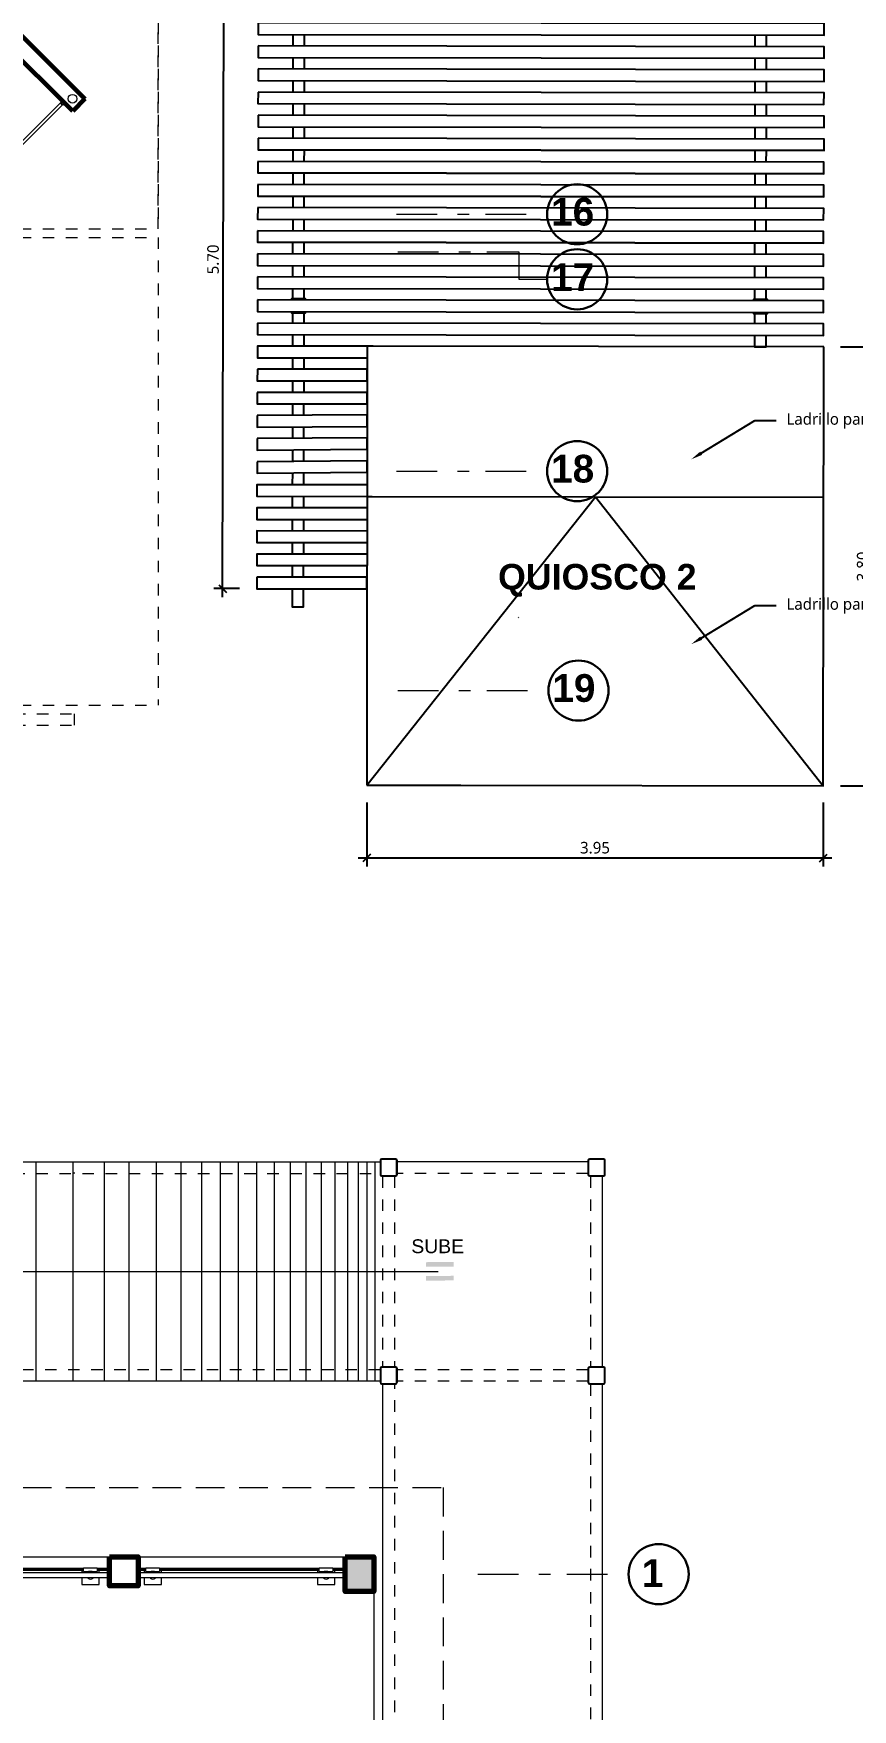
# Model space of a CAD drawing. Header units: metres. Extents: x 28 to 148, y 23 to 113.
# Drawn here: x 130.26 to 137.35, y 46.67 to 61.18 of the extents above; entities that cross this region are included whole.
import ezdxf
from ezdxf import colors
from ezdxf.entities.mleader import LeaderData, LeaderLine
from ezdxf.enums import TextEntityAlignment as Align
from ezdxf.math import Vec2, Vec3

# ---------------------------------------------------------------- set-up
doc = ezdxf.new("R2010")
doc.units = ezdxf.units.M
for name, pattern in [('DASHED2', [0.375, 0.25, -0.125]), ('Dot & Dashed', [0.670278, 0.352778, -0.176389, 0, -0.141111]), ('HIDDEN2', [0.1875, 0.125, -0.0625])]:
    doc.linetypes.add(name, pattern=pattern)
for name, color, linetype, lineweight in [('A-FLOR-HRAL', 11, 'Continuous', 9), ('COLUMNAS 50', 32, 'Continuous', 70), ('Cotas varias El', 253, 'Continuous', 13), ('flechas', 180, 'Continuous', 15), ('GRAFO 0 BLANCO', 7, 'Continuous', 0), ('GRAFO 4', 7, 'Continuous', 30), ('GRAFO00', 7, 'Continuous', 0), ('letras sr', 7, 'Continuous', 5), ('MK-LINEAS GENERALES', 7, 'Continuous', 0), ('Muros el', 144, 'Continuous', 60), ('proyecciones', 1, 'DASHED2', 5), ('TEXTOS-SUBTITULO', 7, 'Continuous', 30), ('tuberia de montantes', 10, 'Continuous', 0), ('Vanos', 140, 'Continuous', 5)]:
    doc.layers.add(name, color=color, linetype=linetype, lineweight=lineweight)
doc.layers.add('Structural - Combined_Pen_No__161', color=7, linetype='Continuous', lineweight=13, true_color=0x6a6a6a)
doc.styles.add('Generales', font='trebuc.ttf', dxfattribs={"height": 0.1})
doc.styles.add('GENERATED_STYLE_1', font='arialbd.ttf')
doc.styles.add('GENERATED_STYLE_2', font='arial.ttf')
doc.styles.add('TURBO_BASS', font='swisseb.ttf')
doc.dimstyles.new('COTAS', dxfattribs={"dimscale": 0.75, "dimtxt": 0.1, "dimasz": 0.09, "dimexe": 0.1, "dimexo": 0.2, "dimgap": 0.05, "dimtad": 1, "dimzin": 1, "dimdsep": 46, "dimtxsty": 'Generales', "dimblk": 'OBLIQUE', "dimcen": 2.5, "dimdle": 0.1, "dimadec": 0, "dimazin": 0, "dimtfac": 1, "dimtmove": 0, "dimatfit": 0, "dimfxl": 1, "dimarcsym": 0})

# ---------------------------------------------------------------- blocks, each defined once
blk = doc.blocks.new('Barandilla - 50 x 12mm-V87-Nivel 2')
at = {"layer": 'A-FLOR-HRAL'}
for p, q in [((-27, 93), (-88, 93)), ((-88, 93), (-88, 18)), ((-88, 18), (-88, -57)), ((34, 93), (13, 93)), ((25, 3), (25, 34)), ((27, 79), (57, 79)), ((27, 79), (27, -40)), ((57, 79), (57, -40)), ((-88, -57), (-27, -57)), ((13, -57), (34, -57)), ((57, -40), (27, -40))]:
    blk.add_line(p, q, dxfattribs=at)
for centre, radius, start, end in [((-1, 18), 39.4, 144.0345, 215.4043), ((-19, -78), 120, 93.5651, 96.3187), ((-19, -78), 120, 68.282, 74.173), ((-18, 114), 120, 285.3487, 291.1568), ((-18, 114), 120, 263.1201, 265.9898)]:
    blk.add_arc(centre, radius, start, end, dxfattribs=at)
blk = doc.blocks.new('Barandilla - 50 x 12mm-V8-Nivel 2')
at = {"layer": 'A-FLOR-HRAL'}
for p, q in [((-27, 93), (-88, 93)), ((-88, 93), (-88, 18)), ((-88, 18), (-88, -57)), ((34, 93), (13, 93)), ((25, 3), (25, 34)), ((27, 79), (57, 79)), ((27, 79), (27, -40)), ((57, 79), (57, -40)), ((-88, -57), (-27, -57)), ((13, -57), (34, -57)), ((57, -40), (27, -40))]:
    blk.add_line(p, q, dxfattribs=at)
for centre, radius, start, end in [((-1, 18), 39.4, 144.0345, 215.4043), ((-19, -78), 120, 93.584, 96.3187), ((-19, -78), 120, 68.282, 74.1525), ((-18, 114), 120, 285.3761, 291.1568), ((-18, 114), 120, 263.1201, 265.9625)]:
    blk.add_arc(centre, radius, start, end, dxfattribs=at)
blk = doc.blocks.new('Barandilla - Barandilla-617072-Nivel 2')
at = {"layer": 'A-FLOR-HRAL'}
for p, q in [((119386, 39593), (119320, 39593)), ((119386, 39585), (119320, 39585)), ((119386, 39583), (119320, 39583)), ((119386, 39575), (119320, 39575)), ((121111, 39555), (119320, 39555)), ((119320, 39515), (121111, 39515)), ((120886, 39593), (119505, 39593)), ((120886, 39585), (119505, 39585)), ((120886, 39583), (119505, 39583)), ((120886, 39575), (119505, 39575)), ((121111, 39593), (121005, 39593)), ((121111, 39585), (121005, 39585)), ((121111, 39583), (121005, 39583)), ((121111, 39575), (121005, 39575))]:
    blk.add_line(p, q, dxfattribs=at)
at = {"rotation": 89.99999999999972}
for name, p in [('Barandilla - 50 x 12mm-V87-Nivel 2', (119466, 39541)), ('Barandilla - 50 x 12mm-V8-Nivel 2', (120966, 39541))]:
    blk.add_blockref(name, p, dxfattribs=at)
blk = doc.blocks.new('Barandilla - 50 x 12mm-V88-Nivel 2')
at = {"layer": 'A-FLOR-HRAL'}
for p, q in [((-27, 93), (-88, 93)), ((-88, 93), (-88, 18)), ((-88, 18), (-88, -57)), ((34, 93), (13, 93)), ((25, 3), (25, 34)), ((27, 79), (57, 79)), ((27, 79), (27, -40)), ((57, 79), (57, -40)), ((-88, -57), (-27, -57)), ((13, -57), (34, -57)), ((57, -40), (27, -40))]:
    blk.add_line(p, q, dxfattribs=at)
for centre, radius, start, end in [((-1, 18), 39.4, 144.0345, 215.4043), ((-19, -78), 120, 93.565, 96.3187), ((-19, -78), 120, 68.282, 74.173), ((-18, 114), 120, 285.3487, 291.1568), ((-18, 114), 120, 263.1201, 265.9899)]:
    blk.add_arc(centre, radius, start, end, dxfattribs=at)
blk = doc.blocks.new('Barandilla - Barandilla-617115-Nivel 2')
at = {"layer": 'A-FLOR-HRAL'}
for p, q in [((121427, 39593), (121361, 39593)), ((121427, 39585), (121361, 39585)), ((121427, 39583), (121361, 39583)), ((121427, 39575), (121361, 39575)), ((123152, 39555), (121361, 39555)), ((121361, 39515), (123152, 39515)), ((122927, 39593), (121546, 39593)), ((122927, 39585), (121546, 39585)), ((122927, 39583), (121546, 39583)), ((122927, 39575), (121546, 39575)), ((123152, 39593), (123046, 39593)), ((123152, 39585), (123046, 39585)), ((123152, 39583), (123046, 39583)), ((123152, 39575), (123046, 39575))]:
    blk.add_line(p, q, dxfattribs=at)
at = {"rotation": 89.99999999999972}
for name, p in [('Barandilla - 50 x 12mm-V88-Nivel 2', (121507, 39541)), ('Barandilla - 50 x 12mm-V8-Nivel 2', (123007, 39541))]:
    blk.add_blockref(name, p, dxfattribs=at)
blk = doc.blocks.new('_Oblique')
at = {"color": 0, "linetype": 'ByBlock', "lineweight": -2}
blk.add_line((-0.5, -0.5), (0.5, 0.5), dxfattribs=at)
blk = doc.blocks.new('*D313')
at = {"layer": 'Defpoints', "color": 0, "transparency": 16777216}
for p in [(133.146, 54.669), (137.098, 54.669), (137.098, 54.039)]:
    blk.add_point(p, dxfattribs=at)
at = {"layer": 'GRAFO 0 BLANCO', "color": 0, "lineweight": -2, "transparency": 16777216}
for p, q in [((133.146, 54.519), (133.146, 53.964)), ((137.098, 54.519), (137.098, 53.964)), ((133.071, 54.039), (137.173, 54.039))]:
    blk.add_line(p, q, dxfattribs=at)
at = {"layer": 'GRAFO 0 BLANCO', "color": 0, "lineweight": -2, "transparency": 16777216, "xscale": 0.0675, "yscale": 0.0675, "zscale": 0.0675, "rotation": 180}
blk.add_blockref('_Oblique', (133.146, 54.039), dxfattribs=at)
at = {"layer": 'GRAFO 0 BLANCO', "color": 0, "lineweight": -2, "transparency": 16777216, "xscale": 0.0675, "yscale": 0.0675, "zscale": 0.0675}
blk.add_blockref('_Oblique', (137.098, 54.039), dxfattribs=at)
at = {"layer": 'GRAFO 0 BLANCO', "color": 0, "transparency": 16777216, "insert": (135.122, 54.127), "char_height": 0.1, "attachment_point": 5, "style": 'Generales'}
blk.add_mtext('3.95', dxfattribs=at)
blk = doc.blocks.new('*D314')
at = {"layer": 'Defpoints', "color": 0, "transparency": 16777216}
for p in [(137.098, 58.463), (137.529, 58.463), (137.098, 54.663)]:
    blk.add_point(p, dxfattribs=at)
at = {"layer": 'GRAFO 0 BLANCO', "color": 0, "lineweight": -2, "transparency": 16777216}
for p, q in [((137.529, 54.588), (137.529, 58.538)), ((137.248, 58.463), (137.604, 58.463)), ((137.248, 54.663), (137.604, 54.663))]:
    blk.add_line(p, q, dxfattribs=at)
at = {"layer": 'GRAFO 0 BLANCO', "color": 0, "lineweight": -2, "transparency": 16777216, "xscale": 0.0675, "yscale": 0.0675, "zscale": 0.0675}
for p, rotation in [((137.529, 58.463), 90), ((137.529, 54.663), 270)]:
    blk.add_blockref('_Oblique', p, dxfattribs=dict(at, rotation=rotation))
at = {"layer": 'GRAFO 0 BLANCO', "color": 0, "transparency": 16777216, "insert": (137.44, 56.563), "char_height": 0.1, "attachment_point": 5, "rotation": 90, "style": 'Generales'}
blk.add_mtext('3.80', dxfattribs=at)
blk = doc.blocks.new('*D315')
at = {"layer": 'Defpoints', "color": 0, "transparency": 16777216}
for p in [(131.911, 62.071), (132.208, 62.07), (132.195, 56.37, -0.3)]:
    blk.add_point(p, dxfattribs=at)
at = {"layer": 'GRAFO 0 BLANCO', "color": 0, "lineweight": -2, "transparency": 16777216}
for p, q in [((131.898, 56.296), (131.911, 62.146)), ((132.058, 62.071), (131.836, 62.071)), ((132.045, 56.371), (131.823, 56.371))]:
    blk.add_line(p, q, dxfattribs=at)
at = {"layer": 'GRAFO 0 BLANCO', "color": 0, "lineweight": -2, "transparency": 16777216, "xscale": 0.0675, "yscale": 0.0675, "zscale": 0.0675}
for p, rotation in [((131.911, 62.071), 89.86792294232987), ((131.898, 56.371), 269.8679229423299)]:
    blk.add_blockref('_Oblique', p, dxfattribs=dict(at, rotation=rotation))
at = {"layer": 'GRAFO 0 BLANCO', "color": 0, "transparency": 16777216, "insert": (131.816, 59.221), "char_height": 0.1, "attachment_point": 5, "rotation": 89.8679, "style": 'Generales'}
blk.add_mtext('5.70', dxfattribs=at)

msp = doc.modelspace()

# ---------------------------------------------------------------- hatches: boundary and pattern name
at = {"layer": 'flechas'}
h = msp.add_hatch(color=256, dxfattribs=at)
h.paths.add_polyline_path([(133.898, 50.541), (133.898, 50.501), (133.658, 50.499), (133.658, 50.539)])
h.paths.add_polyline_path([(133.899, 50.421), (133.899, 50.381), (133.659, 50.379), (133.659, 50.419)])
h = msp.add_hatch(color=256, dxfattribs=at)
h.paths.add_polyline_path([(133.898, 50.541), (133.898, 50.501), (133.658, 50.499), (133.658, 50.539)])
h.paths.add_polyline_path([(133.899, 50.421), (133.899, 50.381), (133.659, 50.379), (133.659, 50.419)])
at = {"layer": 'GRAFO 0 BLANCO', "true_color": 0x939598}
h = msp.add_hatch(color=252, dxfattribs=at)
h.dxf.hatch_style = 1
h.paths.add_polyline_path([(128.877, 47.988), (129.127, 47.988), (129.127, 47.688), (128.877, 47.688)])
h.paths.add_polyline_path([(132.958, 47.988), (133.208, 47.988), (133.208, 47.688), (132.958, 47.688)])
h.paths.add_polyline_path([(132.958, 45.49), (133.208, 45.49), (133.208, 45.09), (132.958, 45.09)])
h.paths.add_polyline_path([(128.877, 45.49), (129.127, 45.49), (129.127, 45.09), (128.877, 45.09)])

# ---------------------------------------------------------------- linework, layer by layer
at = {"color": 251, "true_color": 0x636466}
for p, q in [((137.104, 60.163, -0.1), (132.204, 60.17, -0.1)), ((137.104, 60.063, -0.1), (132.204, 60.07, -0.1)), ((137.104, 59.963, -0.1), (132.204, 59.97, -0.1)), ((137.102, 59.863, -0.2), (132.202, 59.87, -0.2)), ((137.102, 59.763, -0.2), (132.202, 59.77, -0.2)), ((137.101, 59.463, -0.2), (132.201, 59.47, -0.2)), ((137.101, 59.363, -0.2), (132.201, 59.37, -0.2)), ((133.151, 58.469, -0.2), (133.146, 54.669, 0.008)), ((133.203, 58.469, -0.2), (133.151, 58.469, -0.2)), ((137.103, 58.463), (133.203, 58.469)), ((137.103, 58.313), (137.103, 58.463)), ((137.098, 54.813), (137.103, 58.313)), ((133.146, 54.669), (135.126, 57.166)), ((133.151, 57.169), (137.101, 57.163)), ((135.126, 57.166), (137.098, 54.663)), ((134.458, 56.125), (134.46, 56.122)), ((133.146, 54.669), (133.961, 54.668))]:
    msp.add_line(p, q, dxfattribs=at)
for points, elevation in [([(132.206, 61.27), (132.205, 61.17), (137.105, 61.163), (137.106, 61.263)], -0.1), ([(132.207, 61.07), (132.207, 60.97), (137.107, 60.963), (137.107, 61.063)], -0.1), ([(132.205, 60.87), (132.205, 60.77), (137.105, 60.763), (137.105, 60.863)], -0.1), ([(132.205, 60.67), (132.204, 60.57), (137.104, 60.563), (137.105, 60.663)], -0.1), ([(132.206, 60.47), (132.206, 60.37), (137.106, 60.363), (137.106, 60.463)], -0.1), ([(132.206, 60.27), (132.206, 60.17), (137.106, 60.163), (137.106, 60.263)], -0.1), ([(132.204, 60.07), (132.204, 59.97), (137.104, 59.963), (137.104, 60.063)], -0.1), ([(132.202, 59.87), (132.202, 59.77), (137.102, 59.763), (137.102, 59.863)], -0.2), ([(132.202, 59.67), (132.201, 59.57), (137.101, 59.563), (137.102, 59.663)], -0.2), ([(132.201, 59.47), (132.201, 59.37), (137.101, 59.363), (137.101, 59.463)], -0.2), ([(132.201, 59.27), (132.201, 59.17), (137.101, 59.163), (137.101, 59.263)], -0.2), ([(132.201, 59.07), (132.201, 58.97), (137.101, 58.963), (137.101, 59.063)], -0.2), ([(132.2, 58.87), (132.2, 58.77), (137.1, 58.763), (137.1, 58.863)], -0.2), ([(132.2, 58.67), (132.2, 58.57), (137.1, 58.563), (137.1, 58.663)], -0.2), ([(132.2, 58.27), (132.199, 58.17), (133.151, 58.17), (133.151, 58.27)], -0.2), ([(132.199, 58.07), (132.199, 57.97), (133.151, 57.97), (133.151, 58.07)], -0.2), ([(132.197, 57.87), (132.197, 57.77), (133.15, 57.776), (133.151, 57.876)], -0.3), ([(132.197, 57.67), (132.197, 57.57), (133.15, 57.577), (133.15, 57.677)], -0.3), ([(132.197, 57.47), (132.197, 57.37), (133.15, 57.378), (133.15, 57.478)], -0.3), ([(132.195, 56.47), (132.195, 56.37), (133.148, 56.369), (133.148, 56.469)], -0.3)]:
    msp.add_lwpolyline(points, close=True, dxfattribs=dict(at, elevation=elevation))
for points, elevation in [([(132.507, 61.17), (132.507, 61.07)], -0.162), ([(132.607, 61.07), (132.607, 61.17)], -0.162), ([(136.507, 61.164), (136.507, 61.064)], -0.162), ([(136.607, 61.064), (136.607, 61.164)], -0.162), ([(132.507, 60.97), (132.507, 60.87)], -0.162), ([(132.607, 60.87), (132.607, 60.97)], -0.162), ([(136.507, 60.964), (136.507, 60.864)], -0.162), ([(136.607, 60.864), (136.607, 60.964)], -0.162), ([(132.506, 60.77), (132.506, 60.67)], -0.162), ([(132.606, 60.67), (132.606, 60.77)], -0.162), ([(136.506, 60.764), (136.506, 60.664)], -0.162), ([(136.606, 60.664), (136.606, 60.764)], -0.162), ([(132.506, 60.57), (132.506, 60.47)], -0.162), ([(132.606, 60.47), (132.606, 60.57)], -0.162), ([(136.506, 60.564), (136.506, 60.464)], -0.162), ([(136.606, 60.464), (136.606, 60.564)], -0.162), ([(132.506, 60.37), (132.506, 60.27)], -0.162), ([(132.606, 60.27), (132.606, 60.37)], -0.162), ([(136.506, 60.364), (136.506, 60.264)], -0.162), ([(136.606, 60.264), (136.606, 60.364)], -0.162), ([(132.506, 60.17), (132.505, 60.07)], -0.162), ([(132.605, 60.07), (132.606, 60.17)], -0.162), ([(136.506, 60.164), (136.505, 60.064)], -0.162), ([(136.605, 60.064), (136.606, 60.164)], -0.162), ([(132.505, 59.97), (132.505, 59.87)], -0.162), ([(132.605, 59.87), (132.605, 59.97)], -0.162), ([(136.505, 59.964), (136.505, 59.864)], -0.162), ([(136.605, 59.864), (136.605, 59.964)], -0.162), ([(132.505, 59.77), (132.505, 59.67)], -0.162), ([(132.605, 59.67), (132.605, 59.77)], -0.162), ([(136.505, 59.764), (136.505, 59.664)], -0.162), ([(136.605, 59.664), (136.605, 59.764)], -0.162), ([(132.505, 59.57), (132.505, 59.47)], -0.162), ([(132.605, 59.47), (132.605, 59.57)], -0.162), ([(136.505, 59.564), (136.505, 59.464)], -0.162), ([(136.605, 59.464), (136.605, 59.564)], -0.162), ([(132.504, 59.37), (132.504, 59.27)], -0.162), ([(132.604, 59.27), (132.604, 59.37)], -0.162), ([(136.504, 59.364), (136.504, 59.264)], -0.162), ([(136.604, 59.264), (136.604, 59.364)], -0.162), ([(132.504, 59.17), (132.504, 59.07)], -0.162), ([(132.604, 59.07), (132.604, 59.17)], -0.162), ([(136.504, 59.164), (136.504, 59.064)], -0.162), ([(136.604, 59.064), (136.604, 59.164)], -0.162), ([(132.504, 58.97), (132.504, 58.87)], -0.162), ([(132.604, 58.87), (132.604, 58.97)], -0.162), ([(136.504, 58.964), (136.504, 58.864)], -0.162), ([(136.604, 58.864), (136.604, 58.964)], -0.162), ([(132.615, 58.87), (132.615, 58.88), (132.495, 58.88), (132.495, 58.87)], -0.2), ([(132.495, 58.77), (132.495, 58.76), (132.615, 58.76), (132.615, 58.77)], -0.2), ([(132.504, 58.77), (132.503, 58.67)], -0.162), ([(132.603, 58.67), (132.604, 58.77)], -0.162), ([(136.615, 58.864), (136.615, 58.874), (136.495, 58.874), (136.495, 58.864)], -0.2), ([(136.495, 58.764), (136.495, 58.754), (136.615, 58.754), (136.615, 58.764)], -0.2), ([(136.504, 58.764), (136.503, 58.664)], -0.162), ([(136.603, 58.664), (136.604, 58.764)], -0.162), ([(132.503, 58.57), (132.503, 58.47)], -0.162), ([(132.603, 58.47), (132.603, 58.57)], -0.162), ([(136.503, 58.564), (136.503, 58.464), (136.603, 58.464), (136.603, 58.564)], -0.162), ([(133.151, 58.469), (132.2, 58.47), (132.2, 58.37), (133.151, 58.369)], -0.2), ([(132.503, 58.37), (132.503, 58.27)], -0.162), ([(132.603, 58.27), (132.603, 58.37)], -0.162), ([(132.503, 58.17), (132.503, 58.07)], -0.162), ([(132.603, 58.07), (132.603, 58.17)], -0.162), ([(132.502, 57.97), (132.502, 57.872)], -0.162), ([(132.602, 57.873), (132.602, 57.97)], -0.162), ([(132.502, 57.772), (132.502, 57.673)], -0.162), ([(132.602, 57.673), (132.602, 57.773)], -0.162), ([(132.502, 57.573), (132.502, 57.473)], -0.162), ([(132.602, 57.474), (132.602, 57.573)], -0.162), ([(132.502, 57.373), (132.501, 57.27)], -0.162), ([(132.601, 57.27), (132.602, 57.374)], -0.162), ([(133.15, 57.269), (132.196, 57.27), (132.196, 57.17), (133.192, 57.169), (133.192, 57.169)], -0.3), ([(133.149, 57.069), (132.196, 57.07), (132.196, 56.97), (133.149, 56.969)], -0.3), ([(132.501, 57.17), (132.501, 57.07)], -0.162), ([(132.601, 57.07), (132.601, 57.17)], -0.162), ([(132.501, 56.97), (132.501, 56.87)], -0.162), ([(132.601, 56.87), (132.601, 56.97)], -0.162), ([(133.149, 56.869), (132.196, 56.87), (132.196, 56.77), (133.149, 56.769)], -0.3), ([(132.501, 56.77), (132.501, 56.67)], -0.162), ([(132.601, 56.67), (132.601, 56.77)], -0.162), ([(133.149, 56.67), (132.196, 56.67), (132.195, 56.57), (133.149, 56.57)], -0.3), ([(132.5, 56.57), (132.5, 56.47)], -0.162), ([(132.6, 56.47), (132.6, 56.57)], -0.162), ([(132.5, 56.37), (132.5, 56.212), (132.6, 56.212), (132.6, 56.37)], -0.162)]:
    msp.add_lwpolyline(points, dxfattribs=dict(at, elevation=elevation))
msp.add_lwpolyline([(133.961, 54.668), (137.098, 54.663), (137.098, 54.813)], dxfattribs=at)
at = {"layer": 'COLUMNAS 50', "linetype": 'Continuous'}
for points in [[(130.918, 47.988), (131.168, 47.988), (131.168, 47.738), (130.918, 47.738), (130.918, 47.988)], [(132.958, 47.988), (133.208, 47.988), (133.208, 47.688), (132.958, 47.688), (132.958, 47.988)]]:
    msp.add_lwpolyline(points, dxfattribs=at)
at = {"layer": 'Cotas varias El', "linetype": 'Dot & Dashed'}
for p, q in [((133.403, 59.612), (134.708, 59.612)), ((133.414, 59.287), (134.464, 59.287)), ((133.403, 57.388), (134.708, 57.388)), ((133.414, 55.488), (134.719, 55.488)), ((134.108, 47.838), (135.413, 47.838))]:
    msp.add_line(p, q, dxfattribs=at)
msp.add_lwpolyline([(134.464, 59.287), (134.464, 59.049), (134.708, 59.049)], dxfattribs=at)
at = {"layer": 'GRAFO 0 BLANCO'}
for p, q in [((130.085, 51.408), (133.261, 51.408)), ((135.061, 51.408), (133.411, 51.408)), ((135.186, 49.633), (135.186, 51.283)), ((122.932, 50.458), (133.763, 50.458)), ((133.261, 49.508), (127.931, 49.508)), ((133.282, 49.483), (133.282, 45.443)), ((133.282, 49.483), (133.282, 45.443)), ((135.186, 45.443), (135.186, 49.483))]:
    msp.add_line(p, q, dxfattribs=at)
at = {"layer": 'GRAFO 0 BLANCO', "color": 251, "true_color": 0x636466}
for p, q in [((130.282, 51.408), (130.282, 49.508)), ((130.602, 51.408), (130.602, 49.508)), ((130.873, 51.408), (130.873, 49.508)), ((131.087, 51.408), (131.087, 49.508)), ((131.324, 51.408), (131.324, 49.508)), ((131.538, 51.408), (131.538, 49.508)), ((131.715, 51.408), (131.715, 49.508)), ((131.877, 51.408), (131.877, 49.508)), ((132.032, 51.408), (132.032, 49.508)), ((132.193, 51.408), (132.193, 49.508)), ((132.346, 51.408), (132.346, 49.508)), ((132.483, 51.408), (132.483, 49.508)), ((132.62, 51.408), (132.62, 49.508)), ((132.751, 51.408), (132.751, 49.508)), ((132.87, 51.408), (132.87, 49.508)), ((132.98, 51.408), (132.98, 49.508)), ((133.071, 51.408), (133.071, 49.508)), ((133.148, 51.408), (133.148, 49.508)), ((133.216, 51.408), (133.216, 49.508))]:
    msp.add_line(p, q, dxfattribs=at)
at = {"layer": 'GRAFO 0 BLANCO'}
msp.add_lwpolyline([(93.266, 47.988), (133.208, 47.988), (133.208, 38.996), (93.266, 38.996), (93.266, 47.988)], dxfattribs=at)
at = {"layer": 'GRAFO 4', "linetype": 'Continuous'}
for centre in [(134.968, 59.612), (134.968, 59.049), (134.968, 57.388), (134.979, 55.488), (135.673, 47.838)]:
    msp.add_circle(centre, 0.26, dxfattribs=at)
at = {"layer": 'GRAFO00', "color": 252, "linetype": 'DASHED2', "lineweight": 0}
msp.add_lwpolyline([(92.666, 48.588), (133.808, 48.588), (133.808, 38.296), (92.666, 38.296)], close=True, dxfattribs=at)
at = {"layer": 'MK-LINEAS GENERALES', "color": 7, "linetype": 'Continuous'}
for p, q in [((133.261, 51.421), (133.261, 51.296)), ((133.267, 51.421), (133.267, 51.296)), ((133.398, 51.433), (133.274, 51.433)), ((133.398, 51.427), (133.274, 51.427)), ((133.405, 51.296), (133.405, 51.421)), ((133.411, 51.296), (133.411, 51.421)), ((135.061, 51.421), (135.061, 51.296)), ((135.067, 51.421), (135.067, 51.296)), ((135.198, 51.433), (135.074, 51.433)), ((135.198, 51.427), (135.074, 51.427)), ((135.205, 51.296), (135.205, 51.421)), ((135.211, 51.296), (135.211, 51.421)), ((133.274, 51.29), (133.398, 51.29)), ((133.274, 51.283), (133.398, 51.283)), ((135.074, 51.29), (135.198, 51.29)), ((135.074, 51.283), (135.198, 51.283)), ((133.38, 49.633), (133.274, 49.633)), ((133.398, 49.633), (133.38, 49.633)), ((135.183, 49.633), (135.074, 49.633)), ((135.198, 49.633), (135.183, 49.633)), ((133.261, 49.621), (133.261, 49.515)), ((133.261, 49.514), (133.261, 49.496)), ((133.267, 49.621), (133.267, 49.515)), ((133.267, 49.514), (133.267, 49.496)), ((133.38, 49.627), (133.274, 49.627)), ((133.274, 49.49), (133.398, 49.49)), ((133.274, 49.483), (133.398, 49.483)), ((133.398, 49.627), (133.38, 49.627)), ((133.405, 49.496), (133.405, 49.621)), ((133.411, 49.496), (133.411, 49.621)), ((135.061, 49.621), (135.061, 49.515)), ((135.061, 49.514), (135.061, 49.496)), ((135.067, 49.621), (135.067, 49.515)), ((135.067, 49.514), (135.067, 49.496)), ((135.198, 49.627), (135.074, 49.627)), ((135.074, 49.49), (135.198, 49.49)), ((135.074, 49.483), (135.198, 49.483)), ((135.205, 49.496), (135.205, 49.621)), ((135.211, 49.496), (135.211, 49.621))]:
    msp.add_line(p, q, dxfattribs=at)
for centre, radius, start, end in [((130.535, 51.403), 0.0813, 358.8714, 3.3822), ((133.274, 51.421), 0.0126, 90, 180), ((133.274, 51.421), 0.0063, 90, 180), ((133.398, 51.421), 0.0126, 0, 90), ((133.398, 51.421), 0.0063, 0, 90), ((135.074, 51.421), 0.0126, 90, 180), ((135.074, 51.421), 0.0063, 90, 180), ((135.198, 51.421), 0.0126, 0, 90), ((135.198, 51.421), 0.0063, 0, 90), ((130.535, 51.313), 0.0813, 356.6178, 1.1286), ((133.274, 51.296), 0.0126, 180, 270), ((133.274, 51.296), 0.0063, 180, 270), ((133.398, 51.296), 0.0126, 270, 0), ((133.398, 51.296), 0.0063, 270, 0), ((135.074, 51.296), 0.0126, 180, 270), ((135.074, 51.296), 0.0063, 180, 270), ((135.198, 51.296), 0.0126, 270, 0), ((135.198, 51.296), 0.0063, 270, 0), ((133.274, 49.621), 0.0126, 90, 180), ((133.398, 49.621), 0.0126, 0, 90), ((135.074, 49.621), 0.0126, 90, 180), ((135.198, 49.621), 0.0126, 0, 90), ((133.274, 49.496), 0.0126, 180, 270), ((133.274, 49.621), 0.0063, 90, 180), ((133.274, 49.496), 0.0063, 180, 270), ((133.398, 49.621), 0.0063, 0, 90), ((133.398, 49.496), 0.0126, 270, 0), ((133.398, 49.496), 0.0063, 270, 0), ((135.074, 49.496), 0.0126, 180, 270), ((135.074, 49.621), 0.0063, 90, 180), ((135.074, 49.496), 0.0063, 180, 270), ((135.198, 49.621), 0.0063, 0, 90), ((135.198, 49.496), 0.0126, 270, 0), ((135.198, 49.496), 0.0063, 270, 0)]:
    msp.add_arc(centre, radius, start, end, dxfattribs=at)
at = {"layer": 'Muros el', "ltscale": 0.05}
for points in [[(130.601, 60.505), (129.991, 61.115)], [(130.141, 61.177), (130.707, 60.611)], [(130.707, 60.611), (130.601, 60.505)]]:
    msp.add_lwpolyline(points, dxfattribs=at)
at = {"layer": 'proyecciones', "linetype": 'HIDDEN2', "ltscale": 0.5}
for p, q in [((131.341, 59.487), (131.341, 88.287)), ((131.341, 79.472), (131.341, 59.487)), ((130.141, 59.487), (131.341, 59.487)), ((130.141, 59.412), (131.341, 59.412)), ((131.341, 59.412), (131.341, 55.363)), ((130.091, 55.288), (130.616, 55.288)), ((130.091, 55.188), (130.616, 55.188)), ((130.616, 55.195), (130.616, 55.282)), ((130.085, 51.308), (133.261, 51.308)), ((133.282, 51.283), (133.282, 49.633)), ((133.282, 51.283), (133.282, 49.633)), ((133.386, 51.283), (133.386, 49.633)), ((135.061, 51.308), (133.411, 51.308)), ((135.082, 51.283), (135.082, 49.633)), ((133.261, 49.608), (127.931, 49.608)), ((133.39, 45.443), (133.39, 49.483)), ((133.39, 45.443), (133.39, 49.483)), ((135.061, 49.608), (133.411, 49.608)), ((135.061, 49.508), (133.411, 49.508)), ((135.082, 49.483), (135.082, 45.443)), ((135.082, 49.483), (135.082, 45.443))]:
    msp.add_line(p, q, dxfattribs=at)
msp.add_lwpolyline([(130.141, 55.363), (131.341, 55.363)], dxfattribs=at)
for centre, start, end in [((130.535, 55.283), 358.8716, 3.382), ((130.535, 55.193), 356.6177, 1.1287)]:
    msp.add_arc(centre, 0.0813, start, end, dxfattribs=at)
at = {"layer": 'tuberia de montantes'}
msp.add_circle((130.599, 60.613), 0.0375, dxfattribs=at)
at = {"layer": 'Vanos', "color": 7, "linetype": 'Continuous'}
for p, q in [((130.141, 60.187), (130.53, 60.576)), ((130.141, 60.223), (130.495, 60.576)), ((130.495, 60.576), (130.512, 60.594)), ((130.512, 60.558), (130.495, 60.576)), ((130.53, 60.576), (130.512, 60.594)), ((130.53, 60.576), (130.512, 60.558))]:
    msp.add_line(p, q, dxfattribs=at)

# ---------------------------------------------------------------- block references
at = {"layer": 'A-FLOR-HRAL', "xscale": 0.001, "yscale": 0.001, "zscale": 0.001}
for name in ['Barandilla - Barandilla-617072-Nivel 2', 'Barandilla - Barandilla-617115-Nivel 2']:
    msp.add_blockref(name, (9.806, 8.294), dxfattribs=at)

# ---------------------------------------------------------------- texts
at = {"char_height": 0.24, "attachment_point": 9, "rotation": 0, "style": 'GENERATED_STYLE_1'}
for s, insert in [('16', (135.115, 59.511)), ('17', (135.115, 58.947)), ('18', (135.115, 57.286)), ('19', (135.126, 55.387)), ('1', (135.714, 47.727))]:
    msp.add_mtext(s, dxfattribs=dict(at, insert=insert))
at = {"layer": 'Structural - Combined_Pen_No__161', "color": 7, "style": 'GENERATED_STYLE_2'}
msp.add_attdef('SUBE', text='  9 x 0.17 = 1.53', height=0.12, rotation=0, dxfattribs=at).set_placement((133.532, 50.677), align=Align.MIDDLE_LEFT)
at = {"layer": 'TEXTOS-SUBTITULO', "style": 'TURBO_BASS'}
msp.add_text('QUIOSCO 2', height=0.2214, dxfattribs=at).set_placement((135.142, 56.363, 0), align=Align.CENTER)

# ---------------------------------------------------------------- dimensions: what is measured, and where the dimension line sits
at = {"layer": 'GRAFO 0 BLANCO'}
dim = msp.add_aligned_dim(p1=(132.195, 56.37, -0.3), p2=(132.208, 62.07), distance=0.297, dimstyle='COTAS', dxfattribs=at)
dim.commit()
dim.dimension.update_dxf_attribs({"geometry": '*D315', "text_midpoint": (131.816, 59.221)})
dim = msp.add_linear_dim(base=(137.529, 58.463), p1=(137.098, 54.663), p2=(137.098, 58.463), angle=90, dimstyle='COTAS', dxfattribs=at)
dim.commit()
dim.dimension.update_dxf_attribs({"geometry": '*D314', "text_midpoint": (137.44, 56.563)})
dim = msp.add_linear_dim(base=(137.098, 54.039), p1=(133.146, 54.669), p2=(137.098, 54.669), dimstyle='COTAS', dxfattribs=at)
dim.commit()
dim.dimension.update_dxf_attribs({"geometry": '*D313', "text_midpoint": (135.122, 54.127)})

# ---------------------------------------------------------------- leaders
at = {"layer": 'letras sr'}
ml = msp.add_multileader_mtext('Standard', dxfattribs=at)
ml.set_content('Ladrillo pandereta', color=256, style='Generales')
ml.set_leader_properties()
ml.build(insert=Vec2(0, 0))
ml.multileader.update_dxf_attribs({"text_right_attachment_type": 6, "dogleg_length": 0.36, "arrow_head_size": 0.1})
ctx = ml.context
ctx.base_point, ctx.char_height, ctx.arrow_head_size, ctx.landing_gap_size, ctx.plane_origin = Vec3(136.689, 57.826), 0.1, 0.1, 0.09, Vec3(135.647, 60.063)
ctx.right_attachment = 6
notes = []
notes.append((ctx, [(0, (1, 1, 0), (136.507, 57.826), (1, 0), 0.183, [(0, [(135.956, 57.491)], 0, [])])]))
ctx.mtext.insert, ctx.mtext.width, ctx.mtext.flow_direction = Vec3(136.779, 57.89), 1.46918, 5
ml = msp.add_multileader_mtext('Standard', dxfattribs=at)
ml.set_content('Ladrillo pandereta', color=256, style='Generales')
ml.set_leader_properties()
ml.build(insert=Vec2(0, 0))
ml.multileader.update_dxf_attribs({"text_right_attachment_type": 6, "dogleg_length": 0.36, "arrow_head_size": 0.1})
ctx = ml.context
ctx.base_point, ctx.char_height, ctx.arrow_head_size, ctx.landing_gap_size, ctx.plane_origin = Vec3(136.689, 56.224), 0.1, 0.1, 0.09, Vec3(135.647, 58.462)
ctx.right_attachment = 6
notes.append((ctx, [(0, (1, 1, 0), (136.507, 56.224), (1, 0), 0.183, [(0, [(135.956, 55.89)], 0, [])])]))
ctx.mtext.insert, ctx.mtext.width, ctx.mtext.flow_direction = Vec3(136.779, 56.288), 1.46918, 5
for ctx, leaders in notes:
    for number, flags, end, landing, length, lines in leaders:
        leader = LeaderData()
        leader.index, (leader.has_last_leader_line, leader.has_dogleg_vector, leader.attachment_direction) = number, flags
        leader.last_leader_point, leader.dogleg_vector, leader.dogleg_length = Vec3(end), Vec3(landing), length
        for number, points, colour, breaks in lines:
            line = LeaderLine()
            line.index, line.vertices, line.color, line.breaks = number, Vec3.list(points), colors.encode_raw_color(colour), breaks
            leader.lines.append(line)
        ctx.leaders.append(leader)

doc.saveas('drawing.dxf')
